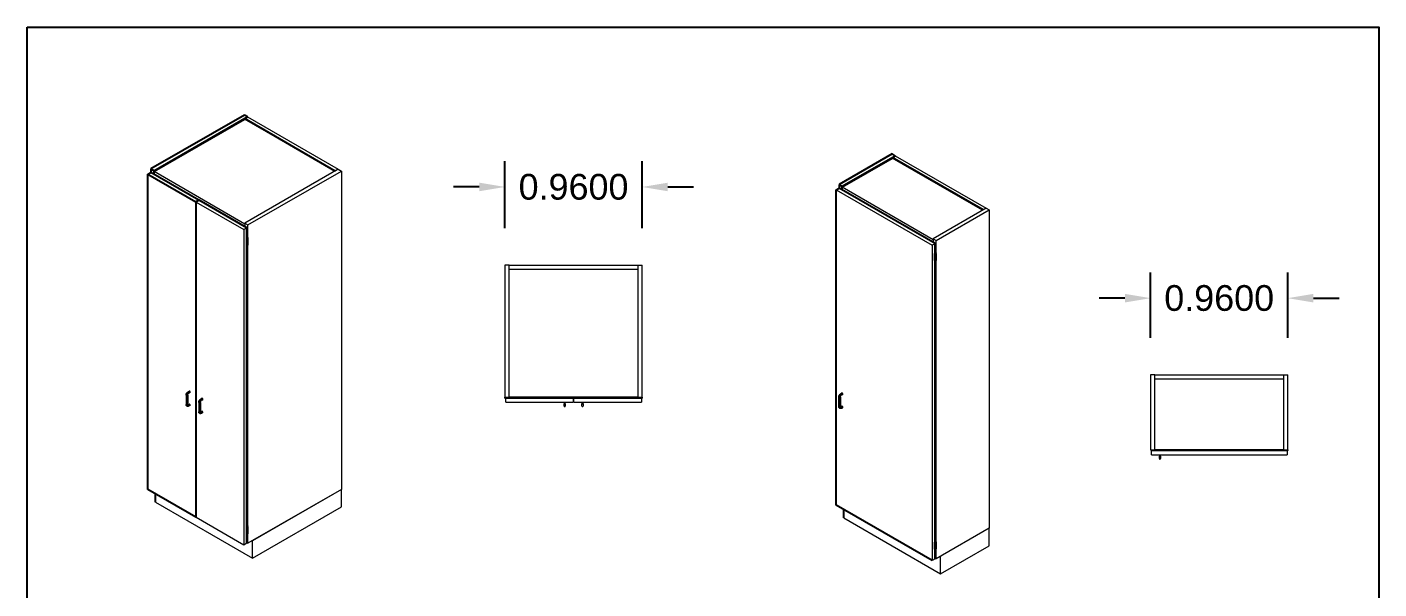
# Model space of a CAD drawing. Header units: inches. Extents: x 23.8 to 33.3, y 10.3 to 20.4.
# Drawn here: x 23.85 to 33.31, y 16.46 to 20.4 of the extents above; entities that cross this region are included whole.
import ezdxf

# ---------------------------------------------------------------- set-up
doc = ezdxf.new("R2010")
doc.units = ezdxf.units.IN
doc.header["$MEASUREMENT"] = 0
for name, color, linetype in [('0001-Text 1 30', 250, 'Continuous'), ('002_Medium_1 20', 251, 'Continuous'), ('003_Light_1 30', 253, 'Continuous')]:
    doc.layers.add(name, color=color, linetype=linetype)
doc.layers.add('001_Dark_1 30', color=250, linetype='Continuous', lineweight=0)
doc.layers.add('02', color=251, linetype='Continuous', plot=False)
doc.layers.add('Rectang.', color=251, linetype='Continuous', plot=False)
doc.styles.get("Standard").update_dxf_attribs({"font": 'arial.ttf'})
doc.dimstyles.get("Standard").update_dxf_attribs({"dimtxt": 0.18, "dimasz": 0.18, "dimexe": 0.18, "dimexo": 0.0625, "dimgap": 0.09, "dimtad": 0, "dimtih": 1, "dimtoh": 1, "dimdec": 4, "dimzin": 0, "dimdsep": 46, "dimtxsty": 'Standard', "dimcen": 0.09, "dimadec": 0, "dimazin": 0, "dimtfac": 1, "dimtdec": 4, "dimtofl": 0, "dimtmove": 0, "dimatfit": 3, "dimfxl": 0, "dimtolj": 1, "dimtzin": 0, "dimarcsym": 0})

# ---------------------------------------------------------------- blocks, each defined once
blk = doc.blocks.new('*D0')
at = {"layer": '0001-Text 1 30', "color": 0, "lineweight": -2}
for p, q in [((31.7122, 18.222), (31.7122, 18.6802)), ((32.6722, 18.222), (32.6722, 18.6802)), ((31.5322, 18.5002), (31.3522, 18.5002)), ((32.8522, 18.5002), (33.0322, 18.5002))]:
    blk.add_line(p, q, dxfattribs=at)
at = {"layer": '0001-Text 1 30', "color": 0}
for points in [[(31.5322, 18.5302), (31.5322, 18.4702), (31.7122, 18.5002)], [(32.8522, 18.5302), (32.8522, 18.4702), (32.6722, 18.5002)]]:
    blk.add_solid(points, dxfattribs=at)
at = {"layer": 'Defpoints', "color": 0}
for p in [(31.7122, 18.5002), (31.7122, 18.1595), (32.6722, 18.1595)]:
    blk.add_point(p, dxfattribs=at)
at = {"layer": '0001-Text 1 30', "color": 0, "insert": (32.1922, 18.5002), "char_height": 0.18, "attachment_point": 5}
blk.add_mtext('\\A1;0.9600', dxfattribs=at)
blk = doc.blocks.new('*D1')
at = {"layer": '0001-Text 1 30', "color": 0, "lineweight": -2}
for p, q in [((27.1917, 18.9898), (27.1917, 19.4588)), ((28.1517, 18.9898), (28.1517, 19.4588)), ((27.0117, 19.2788), (26.8317, 19.2788)), ((28.3317, 19.2788), (28.5117, 19.2788))]:
    blk.add_line(p, q, dxfattribs=at)
at = {"layer": '0001-Text 1 30', "color": 0}
for points in [[(27.0117, 19.3088), (27.0117, 19.2488), (27.1917, 19.2788)], [(28.3317, 19.3088), (28.3317, 19.2488), (28.1517, 19.2788)]]:
    blk.add_solid(points, dxfattribs=at)
at = {"layer": 'Defpoints', "color": 0}
for p in [(27.1917, 19.2788), (27.1917, 18.9273), (28.1517, 18.9273)]:
    blk.add_point(p, dxfattribs=at)
at = {"layer": '0001-Text 1 30', "color": 0, "insert": (27.6717, 19.2788), "char_height": 0.18, "attachment_point": 5}
blk.add_mtext('\\A1;0.9600', dxfattribs=at)

msp = doc.modelspace()

# ---------------------------------------------------------------- linework, layer by layer
at = {"layer": '001_Dark_1 30', "extrusion": (5.55112e-17, 0.816497, 0.57735)}
for p, q in [((26.00003, 19.38847), (25.36717, 19.75386)), ((25.38838, 19.77019), (26.02478, 19.40276)), ((24.73431, 19.38847), (25.3707, 19.02105)), ((26.02478, 19.40276), (25.3707, 19.02513)), ((25.39192, 19.01289), (26.04599, 19.39052)), ((26.02478, 19.40276), (26.00357, 19.39052)), ((26.02478, 19.40276), (26.04599, 19.39052)), ((26.04599, 19.39052), (26.04599, 17.16148)), ((25.02953, 19.17312), (25.36363, 18.98023)), ((25.38485, 18.99247), (25.36363, 18.98023)), ((25.36363, 18.98023), (25.36363, 16.7716)), ((25.3707, 19.02513), (25.39192, 19.01289)), ((25.3707, 19.02513), (25.3707, 19.00064)), ((25.3707, 19.02105), (25.3707, 19.00064)), ((25.39192, 16.78385), (25.39192, 19.01289)), ((26.04599, 17.16148), (25.39192, 16.78385)), ((26.04599, 17.16148), (25.42374, 16.80222)), ((26.04599, 17.03901), (26.04599, 17.16148)), ((24.74492, 17.07167), (25.42374, 16.67975)), ((25.42374, 16.67975), (26.04599, 17.03901)), ((25.36363, 16.7716), (25.02953, 16.9645)), ((25.38485, 16.78385), (25.36363, 16.7716)), ((25.38485, 16.78793), (25.39192, 16.78385)), ((25.42374, 16.67975), (25.42374, 16.80222))]:
    msp.add_line(p, q, dxfattribs=at)
at = {"layer": '001_Dark_1 30', "extrusion": (-1.21011e-16, 0.816497, 0.57735)}
for p, q in [((30.53544, 19.11596), (29.90258, 19.48134)), ((29.9238, 19.49767), (30.56019, 19.13024)), ((29.51014, 19.25884), (30.18189, 18.87101)), ((29.55256, 19.27925), (30.18896, 18.91183)), ((30.56019, 19.13024), (30.18896, 18.91591)), ((30.56019, 19.13024), (30.53898, 19.118)), ((30.56019, 19.13024), (30.5814, 19.118)), ((30.21017, 18.90367), (30.5814, 19.118)), ((30.5814, 19.118), (30.5814, 16.88896)), ((30.2031, 18.88325), (30.18189, 18.87101)), ((30.18189, 18.87101), (30.18189, 16.66238)), ((30.18896, 18.91591), (30.21017, 18.90367)), ((30.18896, 18.91591), (30.18896, 18.89142)), ((30.18896, 18.91183), (30.18896, 18.89142)), ((30.21017, 16.67463), (30.21017, 18.90367)), ((29.56317, 16.96245), (30.24199, 16.57053)), ((30.5814, 16.88896), (30.21017, 16.67463)), ((30.5814, 16.88896), (30.24199, 16.693)), ((30.5814, 16.76649), (30.5814, 16.88896)), ((30.24199, 16.57053), (30.5814, 16.76649)), ((30.2031, 16.67463), (30.18189, 16.66238)), ((30.2031, 16.67871), (30.21017, 16.67463)), ((30.24199, 16.57053), (30.24199, 16.693))]:
    msp.add_line(p, q, dxfattribs=at)
at = {"layer": '001_Dark_1 30'}
for p, q in [((27.19171, 18.73112), (27.19171, 17.80612)), ((27.22171, 18.73112), (27.19171, 18.73112)), ((27.22171, 18.70112), (27.22171, 18.73112)), ((27.22171, 18.73112), (28.12171, 18.73112)), ((27.22171, 17.80612), (27.22171, 18.73112)), ((28.12171, 18.70112), (27.22171, 18.70112)), ((28.12171, 18.73112), (28.12171, 18.70112)), ((28.12171, 18.73112), (28.15171, 18.73112)), ((28.12171, 18.73112), (28.12171, 17.80612)), ((28.15171, 17.80612), (28.15171, 18.73112)), ((31.71216, 17.96335), (31.71216, 17.43835)), ((31.74216, 17.96335), (31.71216, 17.96335)), ((31.74216, 17.43835), (31.74216, 17.96335)), ((31.74216, 17.93335), (31.74216, 17.96335)), ((31.74216, 17.96335), (32.64216, 17.96335)), ((32.64216, 17.93335), (31.74216, 17.93335)), ((32.64216, 17.96335), (32.67216, 17.96335)), ((32.64216, 17.96335), (32.64216, 17.43835)), ((32.64216, 17.96335), (32.64216, 17.93335)), ((32.67216, 17.43835), (32.67216, 17.96335)), ((27.19171, 17.80612), (27.22171, 17.80612)), ((27.19171, 17.80112), (27.19171, 17.80612)), ((27.19671, 17.77112), (27.19671, 17.80112)), ((27.22171, 17.80612), (27.22171, 17.80112)), ((27.31171, 17.80112), (27.31171, 17.80612)), ((27.55171, 17.80612), (27.55171, 17.80112)), ((27.66921, 17.80112), (27.66921, 17.77112)), ((27.67421, 17.77112), (27.67421, 17.80112)), ((28.12171, 17.80612), (28.15171, 17.80612)), ((28.12171, 17.80112), (28.12171, 17.80612)), ((28.14671, 17.80112), (28.14671, 17.77112)), ((28.15171, 17.80612), (28.15171, 17.80112)), ((27.19671, 17.77112), (27.66921, 17.77112)), ((27.60546, 17.77112), (27.60546, 17.76112)), ((27.60546, 17.74487), (27.60546, 17.76112)), ((27.61296, 17.76112), (27.61296, 17.77112)), ((27.61296, 17.76112), (27.61296, 17.74487)), ((27.67421, 17.77112), (28.14671, 17.77112)), ((27.73046, 17.77112), (27.73046, 17.76112)), ((27.73046, 17.74487), (27.73046, 17.76112)), ((27.73796, 17.76112), (27.73796, 17.77112)), ((27.73796, 17.76112), (27.73796, 17.74487)), ((31.71216, 17.43835), (31.74216, 17.43835)), ((31.71716, 17.40335), (31.71716, 17.43335)), ((32.64216, 17.43835), (32.67216, 17.43835)), ((32.64216, 17.43335), (32.64216, 17.43835)), ((32.66716, 17.43335), (32.66716, 17.40335)), ((32.67216, 17.43835), (32.67216, 17.43335)), ((31.71716, 17.40335), (32.66716, 17.40335)), ((31.77341, 17.40335), (31.77341, 17.39335)), ((31.77341, 17.3771), (31.77341, 17.39335)), ((31.78091, 17.39335), (31.78091, 17.40335)), ((31.78091, 17.39335), (31.78091, 17.3771))]:
    msp.add_line(p, q, dxfattribs=at)
for centre in [(27.19421, 17.80112), (28.14921, 17.80112), (32.66966, 17.43335)]:
    msp.add_arc(centre, 0.0025, 180, 0, dxfattribs=at)
for points in [[(27.60546, 17.76112), (27.60546, 17.76112), (27.60554, 17.76112), (27.60592, 17.76112), (27.60652, 17.76112), (27.60731, 17.76112), (27.60822, 17.76112), (27.60921, 17.76112), (27.61019, 17.76112), (27.6111, 17.76112), (27.61189, 17.76112), (27.61249, 17.76112), (27.61287, 17.76112), (27.61296, 17.76112), (27.61296, 17.76112)], [(27.60546, 17.74487), (27.60546, 17.74454), (27.60554, 17.74389), (27.60592, 17.74297), (27.60652, 17.74219), (27.60731, 17.74159), (27.60822, 17.74121), (27.60921, 17.74108), (27.61019, 17.74121), (27.6111, 17.74159), (27.61189, 17.74219), (27.61249, 17.74297), (27.61287, 17.74389), (27.61296, 17.74454), (27.61296, 17.74487)], [(27.73046, 17.76112), (27.73046, 17.76112), (27.73054, 17.76112), (27.73092, 17.76112), (27.73152, 17.76112), (27.73231, 17.76112), (27.73322, 17.76112), (27.73421, 17.76112), (27.73519, 17.76112), (27.7361, 17.76112), (27.73689, 17.76112), (27.73749, 17.76112), (27.73787, 17.76112), (27.73796, 17.76112), (27.73796, 17.76112)], [(27.73046, 17.74487), (27.73046, 17.74454), (27.73054, 17.74389), (27.73092, 17.74297), (27.73152, 17.74219), (27.73231, 17.74159), (27.73322, 17.74121), (27.73421, 17.74108), (27.73519, 17.74121), (27.7361, 17.74159), (27.73689, 17.74219), (27.73749, 17.74297), (27.73787, 17.74389), (27.73796, 17.74454), (27.73796, 17.74487)], [(31.77341, 17.39335), (31.77341, 17.39335), (31.7735, 17.39335), (31.77388, 17.39335), (31.77448, 17.39335), (31.77527, 17.39335), (31.77618, 17.39335), (31.77716, 17.39335), (31.77815, 17.39335), (31.77906, 17.39335), (31.77985, 17.39335), (31.78045, 17.39335), (31.78083, 17.39335), (31.78092, 17.39335), (31.78091, 17.39335)], [(31.77341, 17.3771), (31.77341, 17.37678), (31.7735, 17.37612), (31.77388, 17.37521), (31.77448, 17.37442), (31.77527, 17.37382), (31.77618, 17.37344), (31.77716, 17.37331), (31.77815, 17.37344), (31.77906, 17.37382), (31.77985, 17.37442), (31.78045, 17.37521), (31.78083, 17.37612), (31.78092, 17.37678), (31.78091, 17.3771)]]:
    msp.add_open_spline(points, degree=3, dxfattribs=at)
at = {"layer": '002_Medium_1 20', "extrusion": (5.55112e-17, 0.816497, 0.57735)}
for p, q in [((25.36717, 19.78243), (24.7131, 19.4048)), ((24.73431, 19.39256), (25.38838, 19.77019)), ((24.73431, 19.38847), (25.36717, 19.75386)), ((25.38838, 19.77019), (25.36717, 19.78243)), ((25.36717, 19.75794), (25.38838, 19.77019)), ((25.36717, 19.75386), (25.36717, 19.75794)), ((24.7131, 19.4048), (24.73431, 19.39256)), ((24.7131, 19.4048), (24.7131, 19.38031)), ((24.69188, 19.36806), (24.7131, 19.38031)), ((24.69188, 17.15944), (24.69188, 19.36806)), ((24.69188, 19.36806), (25.02599, 19.17516)), ((25.0472, 19.18741), (24.7131, 19.38031)), ((24.73431, 19.36806), (24.73431, 19.39256)), ((24.73431, 19.36806), (24.73431, 19.38847)), ((25.0472, 19.18741), (25.02599, 19.17516)), ((25.02599, 19.17516), (25.02599, 16.96654)), ((25.02953, 19.17312), (25.05074, 19.18537)), ((25.02953, 16.9645), (25.02953, 19.17312)), ((25.0472, 19.18333), (25.0472, 19.18741)), ((25.38485, 18.99247), (25.05074, 19.18537)), ((25.38485, 18.92307), (25.38485, 18.99247)), ((25.38411, 18.87306), (25.38411, 18.92205)), ((25.38485, 18.92715), (25.39192, 18.92307)), ((25.38485, 16.90224), (25.38485, 18.87204)), ((25.39192, 18.92307), (25.38838, 18.92103)), ((25.38838, 18.92103), (25.38838, 18.87204)), ((25.38838, 18.87204), (25.39192, 18.87408)), ((25.39192, 18.87408), (25.39192, 18.92307)), ((24.96125, 17.82131), (24.96125, 17.75599)), ((24.96765, 17.75446), (24.96765, 17.81978)), ((24.96875, 17.82131), (24.96875, 17.75599)), ((24.98169, 17.84854), (24.97462, 17.84446)), ((24.98544, 17.84205), (24.97837, 17.83797)), ((24.97914, 17.83968), (24.98622, 17.84376)), ((25.07008, 17.79751), (25.06301, 17.79343)), ((24.97462, 17.75261), (24.98169, 17.75669)), ((24.97837, 17.74611), (24.98544, 17.75019)), ((24.98622, 17.75191), (24.97914, 17.74783)), ((25.04964, 17.77028), (25.04964, 17.70496)), ((25.05604, 17.70343), (25.05604, 17.76875)), ((25.05714, 17.77028), (25.05714, 17.70496)), ((25.06301, 17.70157), (25.07008, 17.70566)), ((25.07383, 17.79102), (25.06676, 17.78693)), ((25.06753, 17.78865), (25.0746, 17.79273)), ((25.0746, 17.70088), (25.06753, 17.6968)), ((25.06676, 17.69508), (25.07383, 17.69916)), ((25.02599, 16.96654), (24.69188, 17.15944)), ((24.74492, 17.07167), (24.74492, 17.12882)), ((25.02953, 16.96858), (25.02599, 16.96654)), ((25.38411, 16.85223), (25.38411, 16.90122)), ((25.38485, 16.90632), (25.39192, 16.90224)), ((25.38485, 16.78385), (25.38485, 16.85121)), ((25.39192, 16.90224), (25.38838, 16.9002)), ((25.38838, 16.9002), (25.38838, 16.85121)), ((25.38838, 16.85121), (25.39192, 16.85325)), ((25.39192, 16.85325), (25.39192, 16.90224))]:
    msp.add_line(p, q, dxfattribs=at)
at = {"layer": '002_Medium_1 20', "extrusion": (-1.21011e-16, 0.816497, 0.57735)}
for p, q in [((29.90258, 19.50991), (29.53135, 19.29558)), ((29.9238, 19.49767), (29.90258, 19.50991)), ((29.55256, 19.28334), (29.9238, 19.49767)), ((29.55256, 19.27925), (29.90258, 19.48134)), ((29.90258, 19.48542), (29.9238, 19.49767)), ((29.90258, 19.48134), (29.90258, 19.48542)), ((30.53898, 19.118), (29.90258, 19.48542)), ((29.51014, 19.25884), (29.53135, 19.27109)), ((29.51014, 17.05022), (29.51014, 19.25884)), ((29.53135, 19.29558), (29.55256, 19.28334)), ((29.53135, 19.29558), (29.53135, 19.27109)), ((29.55256, 19.25884), (29.55256, 19.28334)), ((29.55256, 19.25884), (29.55256, 19.27925)), ((29.53025, 17.80701), (29.53025, 17.74169)), ((29.53665, 17.74016), (29.53665, 17.80548)), ((29.53775, 17.80701), (29.53775, 17.74169)), ((29.55069, 17.83424), (29.54362, 17.83016)), ((29.55444, 17.82775), (29.54737, 17.82366)), ((29.54814, 17.82538), (29.55522, 17.82946)), ((29.54362, 17.7383), (29.55069, 17.74239)), ((29.54737, 17.73181), (29.55444, 17.73589)), ((29.55522, 17.73761), (29.54814, 17.73352)), ((29.56317, 16.96245), (29.56317, 17.0196))]:
    msp.add_line(p, q, dxfattribs=at)
at = {"layer": '002_Medium_1 20', "extrusion": (4.7997e-18, 3.88578e-16, -1)}
msp.add_ellipse((25.38661, 18.92205), major_axis=(-0.0025, 0), ratio=0.5773503, start_param=-2.3561945, end_param=0.7853982, dxfattribs=at)
at = {"layer": '002_Medium_1 20'}
for centre, major_axis, start_param, end_param in [((25.38661, 18.87306), (-0.0025, 0), 0, 2.3561945), ((24.98356, 17.8453), (-0.00188, 0.00325), -2.3561945, 0), ((24.98356, 17.8453), (0.00187, -0.00325), 0, 0.7853982), ((25.07195, 17.79426), (-0.00188, 0.00325), -2.3561945, 0), ((29.55256, 17.83099), (-0.00188, 0.00325), -2.3561945, 0), ((29.55256, 17.83099), (0.00187, -0.00325), 0, 0.7853982), ((24.98356, 17.75344), (-0.00188, 0.00325), -2.3561945, 0), ((24.98356, 17.75344), (0.00187, -0.00325), 0, 0.7853982), ((25.07195, 17.70241), (-0.00188, 0.00325), -2.3561945, 0), ((25.07195, 17.79426), (0.00187, -0.00325), 0, 0.7853982), ((25.07195, 17.70241), (0.00187, -0.00325), 0, 0.7853982), ((29.55256, 17.73914), (-0.00188, 0.00325), -2.3561945, 0), ((29.55256, 17.73914), (0.00187, -0.00325), 0, 0.7853982), ((25.38661, 16.85223), (-0.0025, 0), 0, 2.3561945)]:
    msp.add_ellipse(centre, major_axis=major_axis, ratio=0.5773503, start_param=start_param, end_param=end_param, dxfattribs=at)
at = {"layer": '002_Medium_1 20', "extrusion": (4.86021e-17, 1.66533e-16, -1)}
msp.add_ellipse((25.38661, 16.90122), major_axis=(-0.0025, 0), ratio=0.5773503, start_param=-2.3561945, end_param=0.7853982, dxfattribs=at)
at = {"layer": '002_Medium_1 20'}
for points, knots in [([(24.96125, 17.82131), (24.96125, 17.82304), (24.96149, 17.82483), (24.96235, 17.82841), (24.96299, 17.83021), (24.9646, 17.83369), (24.96557, 17.83538), (24.96778, 17.83851), (24.96902, 17.83996), (24.97169, 17.8425), (24.97312, 17.8436), (24.97462, 17.84446)], [4.712389, 4.712389, 4.712389, 4.712389, 5.0265482, 5.0265482, 5.3407075, 5.3407075, 5.6548668, 5.6548668, 5.969026, 5.969026, 6.2831853, 6.2831853, 6.2831853, 6.2831853]), ([(24.96875, 17.82131), (24.96875, 17.82222), (24.96886, 17.82325), (24.96933, 17.82547), (24.9697, 17.82667), (24.97069, 17.82907), (24.97131, 17.83029), (24.97274, 17.83259), (24.97354, 17.83367), (24.97524, 17.83557), (24.97612, 17.83639), (24.97746, 17.8374), (24.97792, 17.83771), (24.97837, 17.83797)], [4.712389, 4.712389, 4.712389, 4.712389, 4.9846348, 4.9846348, 5.2657352, 5.2657352, 5.5535816, 5.5535816, 5.843109, 5.843109, 6.1288028, 6.1288028, 6.2831853, 6.2831853, 6.2831853, 6.2831853]), ([(29.53025, 17.80701), (29.53025, 17.80874), (29.53049, 17.81052), (29.53135, 17.81411), (29.53199, 17.8159), (29.5336, 17.81939), (29.53457, 17.82107), (29.53678, 17.82421), (29.53802, 17.82566), (29.54069, 17.8282), (29.54212, 17.82929), (29.54362, 17.83016)], [4.712389, 4.712389, 4.712389, 4.712389, 5.0265482, 5.0265482, 5.3407075, 5.3407075, 5.6548668, 5.6548668, 5.969026, 5.969026, 6.2831853, 6.2831853, 6.2831853, 6.2831853]), ([(29.53775, 17.80701), (29.53775, 17.80792), (29.53786, 17.80895), (29.53833, 17.81117), (29.5387, 17.81236), (29.53969, 17.81477), (29.54031, 17.81599), (29.54174, 17.81829), (29.54254, 17.81937), (29.54424, 17.82127), (29.54512, 17.82209), (29.54646, 17.8231), (29.54692, 17.82341), (29.54737, 17.82366)], [4.712389, 4.712389, 4.712389, 4.712389, 4.9846348, 4.9846348, 5.2657352, 5.2657352, 5.5535816, 5.5535816, 5.843109, 5.843109, 6.1288028, 6.1288028, 6.2831853, 6.2831853, 6.2831853, 6.2831853]), ([(24.97837, 17.74611), (24.97687, 17.74525), (24.9753, 17.74461), (24.97207, 17.74395), (24.97039, 17.74395), (24.96751, 17.7447), (24.96629, 17.74531), (24.96426, 17.74697), (24.96345, 17.74799), (24.96212, 17.75043), (24.96168, 17.75187), (24.96131, 17.75423), (24.96125, 17.7551), (24.96125, 17.75599)], [3.1415927, 3.1415927, 3.1415927, 3.1415927, 3.4557519, 3.4557519, 3.769572, 3.769572, 4.0211758, 4.0211758, 4.2658957, 4.2658957, 4.5512353, 4.5512353, 4.712389, 4.712389, 4.712389, 4.712389]), ([(24.97462, 17.75261), (24.97383, 17.75215), (24.9731, 17.75185), (24.97185, 17.75154), (24.97135, 17.75152), (24.97056, 17.75162), (24.97031, 17.75173), (24.9698, 17.75212), (24.96954, 17.75242), (24.96907, 17.75347), (24.96887, 17.75418), (24.96877, 17.75536), (24.96875, 17.75567), (24.96875, 17.75599)], [3.1415927, 3.1415927, 3.1415927, 3.1415927, 3.4138385, 3.4138385, 3.6901776, 3.6901776, 4.0043369, 4.0043369, 4.3184962, 4.3184962, 4.6159117, 4.6159117, 4.712389, 4.712389, 4.712389, 4.712389]), ([(25.04964, 17.77028), (25.04964, 17.77201), (25.04987, 17.7738), (25.05074, 17.77738), (25.05138, 17.77918), (25.05298, 17.78266), (25.05396, 17.78434), (25.05617, 17.78748), (25.05741, 17.78893), (25.06008, 17.79147), (25.06151, 17.79257), (25.06301, 17.79343)], [4.712389, 4.712389, 4.712389, 4.712389, 5.0265482, 5.0265482, 5.3407075, 5.3407075, 5.6548668, 5.6548668, 5.969026, 5.969026, 6.2831853, 6.2831853, 6.2831853, 6.2831853]), ([(25.06676, 17.69508), (25.06526, 17.69421), (25.06369, 17.69358), (25.06046, 17.69292), (25.05878, 17.69291), (25.0559, 17.69367), (25.05468, 17.69428), (25.05265, 17.69594), (25.05184, 17.69696), (25.05051, 17.6994), (25.05006, 17.70084), (25.0497, 17.7032), (25.04964, 17.70407), (25.04964, 17.70496)], [3.1415927, 3.1415927, 3.1415927, 3.1415927, 3.4557519, 3.4557519, 3.769572, 3.769572, 4.0211758, 4.0211758, 4.2658957, 4.2658957, 4.5512353, 4.5512353, 4.712389, 4.712389, 4.712389, 4.712389]), ([(25.05714, 17.77028), (25.05714, 17.77119), (25.05725, 17.77222), (25.05772, 17.77444), (25.05809, 17.77563), (25.05907, 17.77804), (25.0597, 17.77926), (25.06112, 17.78156), (25.06193, 17.78264), (25.06363, 17.78454), (25.06451, 17.78536), (25.06585, 17.78637), (25.06631, 17.78668), (25.06676, 17.78693)], [4.712389, 4.712389, 4.712389, 4.712389, 4.9846348, 4.9846348, 5.2657352, 5.2657352, 5.5535816, 5.5535816, 5.843109, 5.843109, 6.1288028, 6.1288028, 6.2831853, 6.2831853, 6.2831853, 6.2831853]), ([(25.06301, 17.70157), (25.06222, 17.70112), (25.06148, 17.70082), (25.06024, 17.7005), (25.05974, 17.70049), (25.05895, 17.70059), (25.05869, 17.7007), (25.05819, 17.70109), (25.05793, 17.70139), (25.05745, 17.70244), (25.05726, 17.70315), (25.05715, 17.70433), (25.05714, 17.70464), (25.05714, 17.70496)], [3.1415927, 3.1415927, 3.1415927, 3.1415927, 3.4138385, 3.4138385, 3.6901776, 3.6901776, 4.0043369, 4.0043369, 4.3184962, 4.3184962, 4.6159117, 4.6159117, 4.712389, 4.712389, 4.712389, 4.712389]), ([(29.54737, 17.73181), (29.54587, 17.73094), (29.5443, 17.73031), (29.54107, 17.72965), (29.53939, 17.72964), (29.53651, 17.7304), (29.53529, 17.73101), (29.53326, 17.73267), (29.53245, 17.73369), (29.53112, 17.73613), (29.53068, 17.73757), (29.53031, 17.73993), (29.53025, 17.7408), (29.53025, 17.74169)], [3.1415927, 3.1415927, 3.1415927, 3.1415927, 3.4557519, 3.4557519, 3.769572, 3.769572, 4.0211758, 4.0211758, 4.2658957, 4.2658957, 4.5512353, 4.5512353, 4.712389, 4.712389, 4.712389, 4.712389]), ([(29.54362, 17.7383), (29.54283, 17.73785), (29.5421, 17.73755), (29.54085, 17.73723), (29.54035, 17.73721), (29.53956, 17.73732), (29.53931, 17.73743), (29.5388, 17.73782), (29.53854, 17.73812), (29.53807, 17.73916), (29.53787, 17.73988), (29.53777, 17.74106), (29.53775, 17.74137), (29.53775, 17.74169)], [3.1415927, 3.1415927, 3.1415927, 3.1415927, 3.4138385, 3.4138385, 3.6901776, 3.6901776, 4.0043369, 4.0043369, 4.3184962, 4.3184962, 4.6159117, 4.6159117, 4.712389, 4.712389, 4.712389, 4.712389])]:
    msp.add_open_spline(points, degree=3, knots=knots, dxfattribs=at)
for points in [[(24.96125, 17.82131), (24.96125, 17.82112), (24.96134, 17.82074), (24.96172, 17.82022), (24.96232, 17.81976), (24.96311, 17.81941), (24.96402, 17.8192), (24.965, 17.81912), (24.96598, 17.8192), (24.9669, 17.81941), (24.96742, 17.81965), (24.96765, 17.81978)], [(24.96765, 17.81978), (24.96798, 17.82401), (24.97023, 17.83156), (24.97564, 17.83728), (24.97914, 17.83968)], [(24.96765, 17.81978), (24.96789, 17.81991), (24.96829, 17.82022), (24.96867, 17.82074), (24.96875, 17.82112), (24.96875, 17.82131)], [(24.97462, 17.84446), (24.97478, 17.84456), (24.97515, 17.84467), (24.9758, 17.84461), (24.97649, 17.84431), (24.97719, 17.8438), (24.97783, 17.84312), (24.97839, 17.84231), (24.97882, 17.84142), (24.97908, 17.84052), (24.97915, 17.83995), (24.97914, 17.83968)], [(24.97914, 17.83968), (24.97915, 17.83941), (24.97908, 17.83892), (24.97882, 17.83832), (24.97853, 17.83806), (24.97837, 17.83797)], [(29.53025, 17.80701), (29.53025, 17.80682), (29.53034, 17.80644), (29.53072, 17.80591), (29.53132, 17.80546), (29.53211, 17.80511), (29.53302, 17.80489), (29.534, 17.80482), (29.53498, 17.80489), (29.5359, 17.80511), (29.53642, 17.80534), (29.53665, 17.80548)], [(29.53665, 17.80548), (29.53698, 17.80971), (29.53923, 17.81726), (29.54464, 17.82298), (29.54814, 17.82538)], [(29.53665, 17.80548), (29.53689, 17.80561), (29.53729, 17.80591), (29.53767, 17.80644), (29.53775, 17.80682), (29.53775, 17.80701)], [(29.54362, 17.83016), (29.54378, 17.83025), (29.54415, 17.83037), (29.5448, 17.8303), (29.54549, 17.83001), (29.54619, 17.8295), (29.54683, 17.82882), (29.54739, 17.82801), (29.54782, 17.82712), (29.54808, 17.82622), (29.54815, 17.82565), (29.54814, 17.82538)], [(29.54814, 17.82538), (29.54815, 17.82511), (29.54808, 17.82461), (29.54782, 17.82402), (29.54753, 17.82376), (29.54737, 17.82366)], [(24.96125, 17.75599), (24.96125, 17.7558), (24.96134, 17.75542), (24.96172, 17.7549), (24.96232, 17.75444), (24.96311, 17.75409), (24.96402, 17.75388), (24.965, 17.7538), (24.96598, 17.75388), (24.9669, 17.7541), (24.96742, 17.75433), (24.96765, 17.75446)], [(24.96765, 17.75446), (24.96789, 17.75459), (24.96829, 17.7549), (24.96867, 17.75542), (24.96875, 17.7558), (24.96875, 17.75599)], [(24.97914, 17.74783), (24.97564, 17.74618), (24.97023, 17.74565), (24.96798, 17.75061), (24.96765, 17.75446)], [(24.97914, 17.74783), (24.97915, 17.74809), (24.97908, 17.74866), (24.97882, 17.74956), (24.97839, 17.75045), (24.97783, 17.75127), (24.97719, 17.75195), (24.97649, 17.75245), (24.9758, 17.75275), (24.97515, 17.75281), (24.97478, 17.7527), (24.97462, 17.75261)], [(24.97837, 17.74611), (24.97853, 17.7462), (24.97882, 17.74647), (24.97908, 17.74706), (24.97915, 17.74756), (24.97914, 17.74783)], [(25.04964, 17.77028), (25.04964, 17.77009), (25.04973, 17.76971), (25.05011, 17.76919), (25.05071, 17.76873), (25.05149, 17.76838), (25.05241, 17.76816), (25.05339, 17.76809), (25.05437, 17.76816), (25.05529, 17.76838), (25.05581, 17.76862), (25.05604, 17.76875)], [(25.04964, 17.70496), (25.04964, 17.70477), (25.04973, 17.70439), (25.05011, 17.70387), (25.05071, 17.70341), (25.05149, 17.70306), (25.05241, 17.70285), (25.05339, 17.70277), (25.05437, 17.70285), (25.05529, 17.70306), (25.05581, 17.7033), (25.05604, 17.70343)], [(25.05604, 17.76875), (25.05637, 17.77298), (25.05861, 17.78053), (25.06403, 17.78625), (25.06753, 17.78865)], [(25.05604, 17.76875), (25.05627, 17.76888), (25.05668, 17.76919), (25.05705, 17.76971), (25.05714, 17.77009), (25.05714, 17.77028)], [(25.05604, 17.70343), (25.05627, 17.70356), (25.05668, 17.70387), (25.05705, 17.70439), (25.05714, 17.70477), (25.05714, 17.70496)], [(25.06753, 17.6968), (25.06403, 17.69515), (25.05861, 17.69462), (25.05637, 17.69958), (25.05604, 17.70343)], [(25.06301, 17.79343), (25.06317, 17.79352), (25.06354, 17.79364), (25.06419, 17.79357), (25.06488, 17.79328), (25.06558, 17.79277), (25.06622, 17.79209), (25.06678, 17.79128), (25.0672, 17.79039), (25.06747, 17.78949), (25.06753, 17.78892), (25.06753, 17.78865)], [(25.06753, 17.6968), (25.06753, 17.69706), (25.06747, 17.69763), (25.0672, 17.69853), (25.06678, 17.69942), (25.06622, 17.70023), (25.06558, 17.70092), (25.06488, 17.70142), (25.06419, 17.70172), (25.06354, 17.70178), (25.06317, 17.70167), (25.06301, 17.70157)], [(25.06753, 17.78865), (25.06753, 17.78838), (25.06747, 17.78789), (25.0672, 17.78729), (25.06692, 17.78703), (25.06676, 17.78693)], [(29.53025, 17.74169), (29.53025, 17.7415), (29.53034, 17.74112), (29.53072, 17.74059), (29.53132, 17.74014), (29.53211, 17.73979), (29.53302, 17.73957), (29.534, 17.7395), (29.53498, 17.73957), (29.5359, 17.73979), (29.53642, 17.74002), (29.53665, 17.74016)], [(29.53665, 17.74016), (29.53689, 17.74029), (29.53729, 17.74059), (29.53767, 17.74112), (29.53775, 17.7415), (29.53775, 17.74169)], [(29.54814, 17.73352), (29.54464, 17.73188), (29.53923, 17.73135), (29.53698, 17.7363), (29.53665, 17.74016)], [(29.54814, 17.73352), (29.54815, 17.73379), (29.54808, 17.73436), (29.54782, 17.73526), (29.54739, 17.73615), (29.54683, 17.73696), (29.54619, 17.73765), (29.54549, 17.73815), (29.5448, 17.73845), (29.54415, 17.73851), (29.54378, 17.7384), (29.54362, 17.7383)], [(29.54737, 17.73181), (29.54753, 17.7319), (29.54782, 17.73217), (29.54808, 17.73276), (29.54815, 17.73326), (29.54814, 17.73352)], [(25.06676, 17.69508), (25.06692, 17.69517), (25.0672, 17.69544), (25.06747, 17.69603), (25.06753, 17.69653), (25.06753, 17.6968)]]:
    msp.add_open_spline(points, degree=3, dxfattribs=at)
at = {"layer": '003_Light_1 30', "extrusion": (5.55112e-17, 0.816497, 0.57735)}
msp.add_line((26.00357, 19.39052), (25.36717, 19.75794), dxfattribs=at)
at = {"layer": '003_Light_1 30', "extrusion": (-1.21011e-16, 0.816497, 0.57735)}
for p, q in [((30.2031, 18.88325), (29.53135, 19.27109)), ((30.2031, 18.81385), (30.2031, 18.88325)), ((30.20237, 18.76384), (30.20237, 18.81283)), ((30.2031, 18.81793), (30.21017, 18.81385)), ((30.2031, 16.79302), (30.2031, 18.76282)), ((30.21017, 18.81385), (30.20664, 18.81181)), ((30.20664, 18.81181), (30.20664, 18.76282)), ((30.20664, 18.76282), (30.21017, 18.76486)), ((30.21017, 18.76486), (30.21017, 18.81385)), ((30.18189, 16.66238), (29.51014, 17.05022)), ((30.20237, 16.74301), (30.20237, 16.792)), ((30.2031, 16.7971), (30.21017, 16.79302)), ((30.21017, 16.79302), (30.20664, 16.79098)), ((30.20664, 16.79098), (30.20664, 16.74199)), ((30.21017, 16.74403), (30.21017, 16.79302)), ((30.2031, 16.67463), (30.2031, 16.74199)), ((30.20664, 16.74199), (30.21017, 16.74403))]:
    msp.add_line(p, q, dxfattribs=at)
at = {"layer": '003_Light_1 30'}
for p, q in [((27.66921, 17.80112), (27.19671, 17.80112)), ((27.22171, 17.80612), (28.12171, 17.80612)), ((28.14671, 17.80112), (27.67421, 17.80112)), ((32.66716, 17.43335), (31.71716, 17.43335)), ((31.74216, 17.43835), (32.64216, 17.43835))]:
    msp.add_line(p, q, dxfattribs=at)
at = {"layer": '003_Light_1 30', "extrusion": (-2.72497e-17, 2.22045e-16, -1)}
msp.add_ellipse((30.20487, 18.81283), major_axis=(-0.0025, 0), ratio=0.5773503, start_param=-2.3561945, end_param=0.7853982, dxfattribs=at)
at = {"layer": '003_Light_1 30'}
for centre in [(30.20487, 18.76384), (30.20487, 16.74301)]:
    msp.add_ellipse(centre, major_axis=(-0.0025, 0), ratio=0.5773503, start_param=0, end_param=2.3561945, dxfattribs=at)
at = {"layer": '003_Light_1 30', "extrusion": (-6.66919e-17, 2.77556e-16, -1)}
msp.add_ellipse((30.20487, 16.792), major_axis=(-0.0025, 0), ratio=0.5773503, start_param=-2.3561945, end_param=0.7853982, dxfattribs=at)
at = {"layer": '02'}
msp.add_lwpolyline([(23.84521, 20.39855), (33.31091, 20.39855), (33.31091, 11.7229), (23.84521, 11.7229), (23.84521, 20.39855)], dxfattribs=at)
at = {"layer": 'Rectang.'}
msp.add_lwpolyline([(23.84521, 20.39855), (33.31091, 20.39855), (33.31091, 11.7229), (23.84521, 11.7229), (23.84521, 20.39855)], dxfattribs=at)

# ---------------------------------------------------------------- dimensions: what is measured, and where the dimension line sits
at = {"layer": '0001-Text 1 30'}
for base, p1, p2, picture, middle in [((27.19171, 19.2788), (28.15171, 18.92726), (27.19171, 18.92726), '*D1', (27.67171, 19.2788)), ((31.71216, 18.5002), (32.67216, 18.1595), (31.71216, 18.1595), '*D0', (32.19216, 18.5002))]:
    dim = msp.add_linear_dim(base=base, p1=p1, p2=p2, angle=180, dimstyle='Standard', dxfattribs=at)
    dim.commit()
    dim.dimension.update_dxf_attribs({"geometry": picture, "text_midpoint": middle})

doc.saveas('drawing.dxf')
